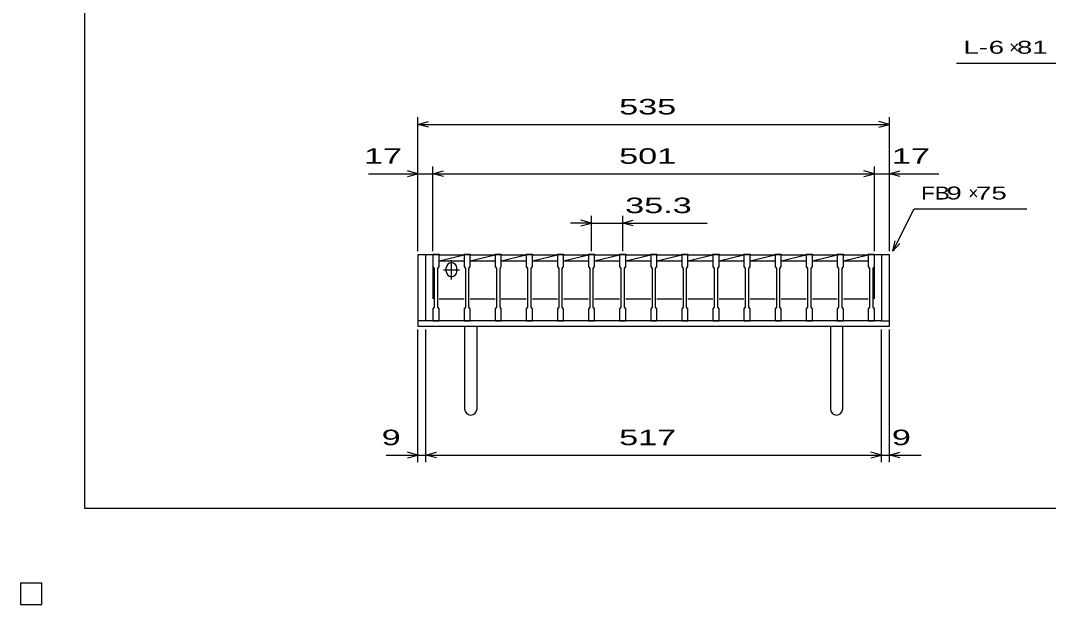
# Model space of a CAD drawing. Units: millimetres, scale not verified. Extents: x -1456 to 1385, y -1026 to 843.
# Drawn here: x -1456 to -289, y -1026 to -363 of the extents above; entities that cross this region are included whole.
import ezdxf
from ezdxf.enums import TextEntityAlignment as Align

# ---------------------------------------------------------------- set-up
doc = ezdxf.new("R2010")
doc.units = ezdxf.units.MM
doc.header["$LTSCALE"] = 8
for name, color, linetype, lineweight in [('0_2', 150, 'Continuous', 25), ('16', 3, 'Continuous', 25), ('19', 6, 'Continuous', 25), ('22', 4, 'Continuous', 25), ('24', 2, 'Continuous', 25), ('32', 4, 'Continuous', 25)]:
    doc.layers.add(name, color=color, linetype=linetype, lineweight=lineweight)
doc.styles.add('ベクトル', font='')
doc.styles.get('ベクトル').set_extended_font_data('ベクトル')

msp = doc.modelspace()

# ---------------------------------------------------------------- linework, layer by layer
at = {"layer": '0_2'}
for p, q in [((-1383.2, -917.2), (-1383.2, 842.8)), ((1384.8, -917.2), (-1383.2, -917.2)), ((-1432, -1002), (-1456, -1002)), ((-1456, -1002), (-1456, -1026)), ((-1432, -1002), (-1456, -1002)), ((-1456, -1002), (-1456, -1026)), ((-1432, -1002), (-1456, -1002)), ((-1456, -1002), (-1456, -1026)), ((-1432, -1002), (-1456, -1002)), ((-1456, -1002), (-1456, -1026)), ((-1432, -1002), (-1456, -1002)), ((-1456, -1002), (-1456, -1026)), ((-1432, -1026), (-1432, -1002)), ((-1432, -1026), (-1432, -1002)), ((-1432, -1026), (-1432, -1002)), ((-1432, -1026), (-1432, -1002)), ((-1432, -1026), (-1432, -1002)), ((-1456, -1026), (-1432, -1026)), ((-1456, -1026), (-1432, -1026)), ((-1456, -1026), (-1432, -1026)), ((-1456, -1026), (-1432, -1026)), ((-1456, -1026), (-1432, -1026))]:
    msp.add_line(p, q, dxfattribs=at)
at = {"layer": '16'}
for p, q in [((-988, -629), (-988, -628.3)), ((-988, -628.3), (-981, -628.3)), ((-988, -629), (-988, -642.5)), ((-981, -629), (-988, -629)), ((-988, -629), (-988, -679)), ((-981, -628.3), (-981, -629)), ((-981, -642.5), (-981, -629)), ((-981, -629), (-952.7, -629)), ((-981, -636), (-952.7, -629)), ((-952.7, -629), (-952.7, -628.3)), ((-952.7, -628.3), (-945.7, -628.3)), ((-952.7, -629), (-952.7, -642.5)), ((-945.7, -629), (-952.7, -629)), ((-945.7, -628.3), (-945.7, -629)), ((-945.7, -642.5), (-945.7, -629)), ((-945.7, -629), (-917.4, -629)), ((-945.7, -636), (-917.4, -629)), ((-917.4, -629), (-917.4, -628.3)), ((-917.4, -628.3), (-910.4, -628.3)), ((-917.4, -629), (-917.4, -642.5)), ((-910.4, -629), (-917.4, -629)), ((-910.4, -628.3), (-910.4, -629)), ((-910.4, -642.5), (-910.4, -629)), ((-910.4, -629), (-882.1, -629)), ((-910.4, -636), (-882.1, -629)), ((-882.1, -629), (-882.1, -628.3)), ((-882.1, -628.3), (-875.1, -628.3)), ((-882.1, -629), (-882.1, -642.5)), ((-875.1, -629), (-882.1, -629)), ((-875.1, -628.3), (-875.1, -629)), ((-875.1, -642.5), (-875.1, -629)), ((-875.1, -629), (-846.8, -629)), ((-875.1, -636), (-846.8, -629)), ((-846.8, -629), (-846.8, -628.3)), ((-846.8, -628.3), (-839.8, -628.3)), ((-846.8, -629), (-846.8, -642.5)), ((-839.8, -629), (-846.8, -629)), ((-839.8, -628.3), (-839.8, -629)), ((-839.8, -642.5), (-839.8, -629)), ((-839.8, -629), (-811.5, -629)), ((-839.8, -636), (-811.5, -629)), ((-811.5, -629), (-811.5, -628.3)), ((-811.5, -628.3), (-804.5, -628.3)), ((-811.5, -629), (-811.5, -642.5)), ((-804.5, -629), (-811.5, -629)), ((-804.5, -628.3), (-804.5, -629)), ((-804.5, -642.5), (-804.5, -629)), ((-804.5, -629), (-776.2, -629)), ((-804.5, -636), (-776.2, -629)), ((-776.2, -629), (-776.2, -628.3)), ((-776.2, -628.3), (-769.2, -628.3)), ((-776.2, -629), (-776.2, -642.5)), ((-769.2, -629), (-776.2, -629)), ((-769.2, -628.3), (-769.2, -629)), ((-769.2, -642.5), (-769.2, -629)), ((-769.2, -629), (-740.9, -629)), ((-769.2, -636), (-740.9, -629)), ((-740.9, -629), (-740.9, -628.3)), ((-740.9, -628.3), (-733.9, -628.3)), ((-740.9, -629), (-740.9, -642.5)), ((-733.9, -629), (-740.9, -629)), ((-733.9, -628.3), (-733.9, -629)), ((-733.9, -642.5), (-733.9, -629)), ((-733.9, -629), (-705.6, -629)), ((-733.9, -636), (-705.6, -629)), ((-705.6, -629), (-705.6, -628.3)), ((-705.6, -628.3), (-698.6, -628.3)), ((-705.6, -629), (-705.6, -642.5)), ((-698.6, -629), (-705.6, -629)), ((-698.6, -628.3), (-698.6, -629)), ((-698.6, -642.5), (-698.6, -629)), ((-698.6, -629), (-670.3, -629)), ((-698.6, -636), (-670.3, -629)), ((-670.3, -629), (-670.3, -628.3)), ((-670.3, -628.3), (-663.3, -628.3)), ((-670.3, -629), (-670.3, -642.5)), ((-663.3, -629), (-670.3, -629)), ((-663.3, -628.3), (-663.3, -629)), ((-663.3, -642.5), (-663.3, -629)), ((-663.3, -629), (-635, -629)), ((-663.3, -636), (-635, -629)), ((-635, -629), (-635, -628.3)), ((-635, -628.3), (-628, -628.3)), ((-635, -629), (-635, -642.5)), ((-628, -629), (-635, -629)), ((-628, -628.3), (-628, -629)), ((-628, -642.5), (-628, -629)), ((-628, -629), (-599.7, -629)), ((-628, -636), (-599.7, -629)), ((-599.7, -629), (-599.7, -628.3)), ((-599.7, -628.3), (-592.7, -628.3)), ((-599.7, -629), (-599.7, -642.5)), ((-592.7, -629), (-599.7, -629)), ((-592.7, -628.3), (-592.7, -629)), ((-592.7, -642.5), (-592.7, -629)), ((-592.7, -629), (-564.4, -629)), ((-592.7, -636), (-564.4, -629)), ((-564.4, -629), (-564.4, -628.3)), ((-564.4, -628.3), (-557.4, -628.3)), ((-564.4, -629), (-564.4, -642.5)), ((-557.4, -629), (-564.4, -629)), ((-557.4, -628.3), (-557.4, -629)), ((-557.4, -642.5), (-557.4, -629)), ((-557.4, -629), (-529.1, -629)), ((-557.4, -636), (-529.1, -629)), ((-529.1, -629), (-529.1, -628.3)), ((-529.1, -628.3), (-522.1, -628.3)), ((-529.1, -629), (-529.1, -642.5)), ((-522.1, -629), (-529.1, -629)), ((-522.1, -628.3), (-522.1, -629)), ((-522.1, -642.5), (-522.1, -629)), ((-522.1, -629), (-494, -629)), ((-522.1, -636), (-494, -629.049)), ((-494, -629), (-494, -628.3)), ((-494, -628.3), (-487, -628.3)), ((-494, -629), (-494, -642.5)), ((-487, -629), (-494, -629)), ((-487, -628.3), (-487, -629)), ((-487, -642.5), (-487, -629)), ((-487, -679), (-487, -629)), ((-981, -636), (-952.7, -636)), ((-966.85, -657), (-966.85, -635)), ((-945.7, -636), (-917.4, -636)), ((-910.4, -636), (-882.1, -636)), ((-875.1, -636), (-846.8, -636)), ((-839.8, -636), (-811.5, -636)), ((-804.5, -636), (-776.2, -636)), ((-769.2, -636), (-740.9, -636)), ((-733.9, -636), (-705.6, -636)), ((-698.6, -636), (-670.3, -636)), ((-663.3, -636), (-635, -636)), ((-628, -636), (-599.7, -636)), ((-592.7, -636), (-564.4, -636)), ((-557.4, -636), (-529.1, -636)), ((-522.1, -636), (-494, -636)), ((-988, -642.5), (-986.5, -644.5)), ((-986.5, -644.5), (-986.5, -688.5)), ((-982.5, -644.5), (-981, -642.5)), ((-982.5, -688.5), (-982.5, -644.5)), ((-975.85, -646), (-957.85, -646)), ((-972.85, -648), (-972.85, -644)), ((-960.85, -648), (-960.85, -644)), ((-952.7, -642.5), (-951.2, -644.5)), ((-951.2, -644.5), (-951.2, -688.5)), ((-947.2, -644.5), (-945.7, -642.5)), ((-947.2, -688.5), (-947.2, -644.5)), ((-917.4, -642.5), (-915.9, -644.5)), ((-915.9, -644.5), (-915.9, -688.5)), ((-911.9, -644.5), (-910.4, -642.5)), ((-911.9, -688.5), (-911.9, -644.5)), ((-882.1, -642.5), (-880.6, -644.5)), ((-880.6, -644.5), (-880.6, -688.5)), ((-876.6, -644.5), (-875.1, -642.5)), ((-876.6, -688.5), (-876.6, -644.5)), ((-846.8, -642.5), (-845.3, -644.5)), ((-845.3, -644.5), (-845.3, -688.5)), ((-841.3, -644.5), (-839.8, -642.5)), ((-841.3, -688.5), (-841.3, -644.5)), ((-811.5, -642.5), (-810, -644.5)), ((-810, -644.5), (-810, -688.5)), ((-806, -644.5), (-804.5, -642.5)), ((-806, -688.5), (-806, -644.5)), ((-776.2, -642.5), (-774.7, -644.5)), ((-774.7, -644.5), (-774.7, -688.5)), ((-770.7, -644.5), (-769.2, -642.5)), ((-770.7, -688.5), (-770.7, -644.5)), ((-740.9, -642.5), (-739.4, -644.5)), ((-739.4, -644.5), (-739.4, -688.5)), ((-735.4, -644.5), (-733.9, -642.5)), ((-735.4, -688.5), (-735.4, -644.5)), ((-705.6, -642.5), (-704.1, -644.5)), ((-704.1, -644.5), (-704.1, -688.5)), ((-700.1, -644.5), (-698.6, -642.5)), ((-700.1, -688.5), (-700.1, -644.5)), ((-670.3, -642.5), (-668.8, -644.5)), ((-668.8, -644.5), (-668.8, -688.5)), ((-664.8, -644.5), (-663.3, -642.5)), ((-664.8, -688.5), (-664.8, -644.5)), ((-635, -642.5), (-633.5, -644.5)), ((-633.5, -644.5), (-633.5, -688.5)), ((-629.5, -644.5), (-628, -642.5)), ((-629.5, -688.5), (-629.5, -644.5)), ((-599.7, -642.5), (-598.2, -644.5)), ((-598.2, -644.5), (-598.2, -688.5)), ((-594.2, -644.5), (-592.7, -642.5)), ((-594.2, -688.5), (-594.2, -644.5)), ((-564.4, -642.5), (-562.9, -644.5)), ((-562.9, -644.5), (-562.9, -688.5)), ((-558.9, -644.5), (-557.4, -642.5)), ((-558.9, -688.5), (-558.9, -644.5)), ((-529.1, -642.5), (-527.6, -644.5)), ((-527.6, -644.5), (-527.6, -688.5)), ((-523.6, -644.5), (-522.1, -642.5)), ((-523.6, -688.5), (-523.6, -644.5)), ((-494, -642.5), (-492.5, -644.5)), ((-492.5, -644.5), (-492.5, -688.5)), ((-488.5, -644.5), (-487, -642.5)), ((-488.5, -688.5), (-488.5, -644.5)), ((-981, -679), (-952.7, -679)), ((-945.7, -679), (-917.4, -679)), ((-910.4, -679), (-882.1, -679)), ((-875.1, -679), (-846.8, -679)), ((-839.8, -679), (-811.5, -679)), ((-804.5, -679), (-776.2, -679)), ((-769.2, -679), (-740.9, -679)), ((-733.9, -679), (-705.6, -679)), ((-698.6, -679), (-670.3, -679)), ((-663.3, -679), (-635, -679)), ((-628, -679), (-599.7, -679)), ((-592.7, -679), (-564.4, -679)), ((-557.4, -679), (-529.1, -679)), ((-522.1, -679), (-494, -679)), ((-986.5, -688.5), (-988, -690.5)), ((-988, -690.5), (-988, -704)), ((-981, -690.5), (-982.5, -688.5)), ((-981, -704), (-981, -690.5)), ((-951.2, -688.5), (-952.7, -690.5)), ((-952.7, -690.5), (-952.7, -704)), ((-945.7, -690.5), (-947.2, -688.5)), ((-945.7, -704), (-945.7, -690.5)), ((-915.9, -688.5), (-917.4, -690.5)), ((-917.4, -690.5), (-917.4, -704)), ((-910.4, -690.5), (-911.9, -688.5)), ((-910.4, -704), (-910.4, -690.5)), ((-880.6, -688.5), (-882.1, -690.5)), ((-882.1, -690.5), (-882.1, -704)), ((-875.1, -690.5), (-876.6, -688.5)), ((-875.1, -704), (-875.1, -690.5)), ((-845.3, -688.5), (-846.8, -690.5)), ((-846.8, -690.5), (-846.8, -704)), ((-839.8, -690.5), (-841.3, -688.5)), ((-839.8, -704), (-839.8, -690.5)), ((-810, -688.5), (-811.5, -690.5)), ((-811.5, -690.5), (-811.5, -704)), ((-804.5, -690.5), (-806, -688.5)), ((-804.5, -704), (-804.5, -690.5)), ((-774.7, -688.5), (-776.2, -690.5)), ((-776.2, -690.5), (-776.2, -704)), ((-769.2, -690.5), (-770.7, -688.5)), ((-769.2, -704), (-769.2, -690.5)), ((-739.4, -688.5), (-740.9, -690.5)), ((-740.9, -690.5), (-740.9, -704)), ((-733.9, -690.5), (-735.4, -688.5)), ((-733.9, -704), (-733.9, -690.5)), ((-704.1, -688.5), (-705.6, -690.5)), ((-705.6, -690.5), (-705.6, -704)), ((-698.6, -690.5), (-700.1, -688.5)), ((-698.6, -704), (-698.6, -690.5)), ((-668.8, -688.5), (-670.3, -690.5)), ((-670.3, -690.5), (-670.3, -704)), ((-663.3, -690.5), (-664.8, -688.5)), ((-663.3, -704), (-663.3, -690.5)), ((-633.5, -688.5), (-635, -690.5)), ((-635, -690.5), (-635, -704)), ((-628, -690.5), (-629.5, -688.5)), ((-628, -704), (-628, -690.5)), ((-598.2, -688.5), (-599.7, -690.5)), ((-599.7, -690.5), (-599.7, -704)), ((-592.7, -690.5), (-594.2, -688.5)), ((-592.7, -704), (-592.7, -690.5)), ((-562.9, -688.5), (-564.4, -690.5)), ((-564.4, -690.5), (-564.4, -704)), ((-557.4, -690.5), (-558.9, -688.5)), ((-557.4, -704), (-557.4, -690.5)), ((-527.6, -688.5), (-529.1, -690.5)), ((-529.1, -690.5), (-529.1, -704)), ((-522.1, -690.5), (-523.6, -688.5)), ((-522.1, -704), (-522.1, -690.5)), ((-492.5, -688.5), (-494, -690.5)), ((-494, -690.5), (-494, -704)), ((-487, -690.5), (-488.5, -688.5)), ((-487, -704), (-487, -690.5)), ((-988, -704), (-981, -704)), ((-952.7, -704), (-945.7, -704)), ((-917.4, -704), (-910.4, -704)), ((-882.1, -704), (-875.1, -704)), ((-846.8, -704), (-839.8, -704)), ((-811.5, -704), (-804.5, -704)), ((-776.2, -704), (-769.2, -704)), ((-740.9, -704), (-733.9, -704)), ((-705.6, -704), (-698.6, -704)), ((-670.3, -704), (-663.3, -704)), ((-635, -704), (-628, -704)), ((-599.7, -704), (-592.7, -704)), ((-564.4, -704), (-557.4, -704)), ((-529.1, -704), (-522.1, -704)), ((-494, -704), (-487, -704)), ((-1432, -1002), (-1456, -1002)), ((-1456, -1002), (-1456, -1026)), ((-1432, -1002), (-1456, -1002)), ((-1456, -1002), (-1456, -1026)), ((-1432, -1002), (-1456, -1002)), ((-1456, -1002), (-1456, -1026)), ((-1432, -1002), (-1456, -1002)), ((-1456, -1002), (-1456, -1026)), ((-1432, -1002), (-1456, -1002)), ((-1456, -1002), (-1456, -1026)), ((-1432, -1026), (-1432, -1002)), ((-1432, -1026), (-1432, -1002)), ((-1432, -1026), (-1432, -1002)), ((-1432, -1026), (-1432, -1002)), ((-1432, -1026), (-1432, -1002)), ((-1456, -1026), (-1432, -1026)), ((-1456, -1026), (-1432, -1026)), ((-1456, -1026), (-1432, -1026)), ((-1456, -1026), (-1432, -1026)), ((-1456, -1026), (-1432, -1026))]:
    msp.add_line(p, q, dxfattribs=at)
for centre, start, end in [((-966.85, -644), 0, 180), ((-966.85, -648), 180, 0)]:
    msp.add_arc(centre, 6, start, end, dxfattribs=at)
at = {"layer": '19'}
for p, q in [((-988, -629), (-1005, -629)), ((-1005, -629), (-1005, -710)), ((-996, -704), (-996, -629)), ((-470, -629), (-487, -629)), ((-479, -629), (-479, -704)), ((-470, -710), (-470, -629)), ((-996, -704), (-1005, -704)), ((-1005, -710), (-470, -710)), ((-479, -704), (-996, -704)), ((-952, -710), (-952, -804)), ((-938, -804), (-938, -710)), ((-537, -710), (-537, -804)), ((-523, -804), (-523, -710)), ((-479, -704), (-470, -704))]:
    msp.add_line(p, q, dxfattribs=at)
for centre in [(-945, -804), (-530, -804)]:
    msp.add_arc(centre, 7, 180, 0, dxfattribs=at)
at = {"layer": '22'}
for p, q in [((-394, -411.5), (-234, -411.5)), ((-1005, -625), (-1005, -473)), ((-1005, -481), (-993, -477.8)), ((-470, -481), (-482, -477.8)), ((-470, -625), (-470, -473)), ((-993, -484.2), (-1005, -481)), ((-1005, -481), (-470, -481)), ((-482, -484.2), (-470, -481)), ((-1005, -537), (-1017, -533.8)), ((-1005, -625), (-1005, -529)), ((-988, -625), (-988, -529)), ((-988, -537), (-976, -533.8)), ((-487, -537), (-499, -533.8)), ((-487, -625), (-487, -529)), ((-470, -625), (-470, -529)), ((-470, -537), (-458, -533.8)), ((-1061, -537), (-1005, -537)), ((-1017, -540.2), (-1005, -537)), ((-1005, -537), (-988, -537)), ((-976, -540.2), (-988, -537)), ((-988, -537), (-487, -537)), ((-499, -540.2), (-487, -537)), ((-487, -537), (-470, -537)), ((-458, -540.2), (-470, -537)), ((-470, -537), (-414, -537)), ((-466, -625), (-442, -577)), ((-442, -577), (-314, -577)), ((-808, -593), (-832, -593)), ((-808, -593), (-820, -589.8)), ((-820, -596.2), (-808, -593)), ((-808, -625), (-808, -585)), ((-808, -593), (-772.7, -593)), ((-772.7, -585), (-772.7, -625)), ((-772.7, -593), (-760.7, -589.8)), ((-760.7, -596.2), (-772.7, -593)), ((-772.7, -593), (-676.7, -593)), ((-466, -625), (-463.6, -613.32)), ((-466, -625), (-458, -616.2)), ((-1005, -864.4), (-1005, -714)), ((-996, -864.4), (-996, -714)), ((-479, -864.4), (-479, -714)), ((-470, -864.4), (-470, -714)), ((-1041, -856.4), (-1005, -856.4)), ((-1005, -856.4), (-1017, -853.2)), ((-1017, -859.6), (-1005, -856.4)), ((-1005, -856.4), (-996, -856.4)), ((-996, -856.4), (-984, -853.2)), ((-984, -859.6), (-996, -856.4)), ((-996, -856.4), (-479, -856.4)), ((-479, -856.4), (-491, -853.2)), ((-491, -859.6), (-479, -856.4)), ((-479, -856.4), (-470, -856.4)), ((-470, -856.4), (-458, -853.2)), ((-458, -859.6), (-470, -856.4)), ((-470, -856.4), (-434, -856.4))]:
    msp.add_line(p, q, dxfattribs=at)
at = {"layer": '22', "color": 2}
for p, q in [((-1432, -1002), (-1456, -1002)), ((-1456, -1002), (-1456, -1026)), ((-1432, -1002), (-1456, -1002)), ((-1456, -1002), (-1456, -1026)), ((-1432, -1002), (-1456, -1002)), ((-1456, -1002), (-1456, -1026)), ((-1432, -1026), (-1432, -1002)), ((-1432, -1026), (-1432, -1002)), ((-1432, -1026), (-1432, -1002)), ((-1456, -1026), (-1432, -1026)), ((-1456, -1026), (-1432, -1026)), ((-1456, -1026), (-1432, -1026))]:
    msp.add_line(p, q, dxfattribs=at)
at = {"layer": '24', "color": 4}
for p, q in [((-1432, -1002), (-1456, -1002)), ((-1456, -1002), (-1456, -1026)), ((-1432, -1002), (-1456, -1002)), ((-1456, -1002), (-1456, -1026)), ((-1432, -1002), (-1456, -1002)), ((-1456, -1002), (-1456, -1026)), ((-1432, -1026), (-1432, -1002)), ((-1432, -1026), (-1432, -1002)), ((-1432, -1026), (-1432, -1002)), ((-1456, -1026), (-1432, -1026)), ((-1456, -1026), (-1432, -1026)), ((-1456, -1026), (-1432, -1026))]:
    msp.add_line(p, q, dxfattribs=at)
at = {"layer": '32'}
for p, q in [((-1432, -1002), (-1456, -1002)), ((-1456, -1002), (-1456, -1026)), ((-1432, -1002), (-1456, -1002)), ((-1456, -1002), (-1456, -1026)), ((-1432, -1002), (-1456, -1002)), ((-1456, -1002), (-1456, -1026)), ((-1432, -1002), (-1456, -1002)), ((-1456, -1002), (-1456, -1026)), ((-1432, -1002), (-1456, -1002)), ((-1456, -1002), (-1456, -1026)), ((-1432, -1026), (-1432, -1002)), ((-1432, -1026), (-1432, -1002)), ((-1432, -1026), (-1432, -1002)), ((-1432, -1026), (-1432, -1002)), ((-1432, -1026), (-1432, -1002)), ((-1456, -1026), (-1432, -1026)), ((-1456, -1026), (-1432, -1026)), ((-1456, -1026), (-1432, -1026)), ((-1456, -1026), (-1432, -1026)), ((-1456, -1026), (-1432, -1026))]:
    msp.add_line(p, q, dxfattribs=at)

# ---------------------------------------------------------------- texts
at = {"layer": '22', "color": 2, "style": 'ベクトル'}
for s, height, width, p in [('L-', 14.66, 1.6, (-386, -393.5)), (' 6 ', 14.66, 1.6, (-366, -393.5)), (' 81 ', 14.66, 1.6, (-334, -393.5)), (' 535 ', 17.6, 1.65, (-787.5, -461)), (' 17 ', 17.6, 1.65, (-1077, -517)), (' 501 ', 17.6, 1.65, (-787.5, -517)), (' 17 ', 17.6, 1.65, (-478, -517)), ('FB', 14.66, 1.3, (-434, -559)), (' 9 ', 14.66, 1.6, (-414, -559)), (' 75 ', 14.66, 1.6, (-380.4, -559)), (' 35.3 ', 17.6, 1.65, (-780.7, -573)), (' 9 ', 17.6, 1.65, (-1057, -836.4)), (' 517 ', 17.6, 1.65, (-787.5, -836.4)), (' 9 ', 17.6, 1.65, (-478, -836.4))]:
    msp.add_text(s, height=height, dxfattribs=dict(at, width=width)).set_placement(p, align=Align.MIDDLE_LEFT)
for p in [(-334, -393.5), (-380.4, -559)]:
    msp.add_text('×', height=14.66, dxfattribs=at).set_placement(p, align=Align.MIDDLE_LEFT)

doc.saveas('drawing.dxf')
